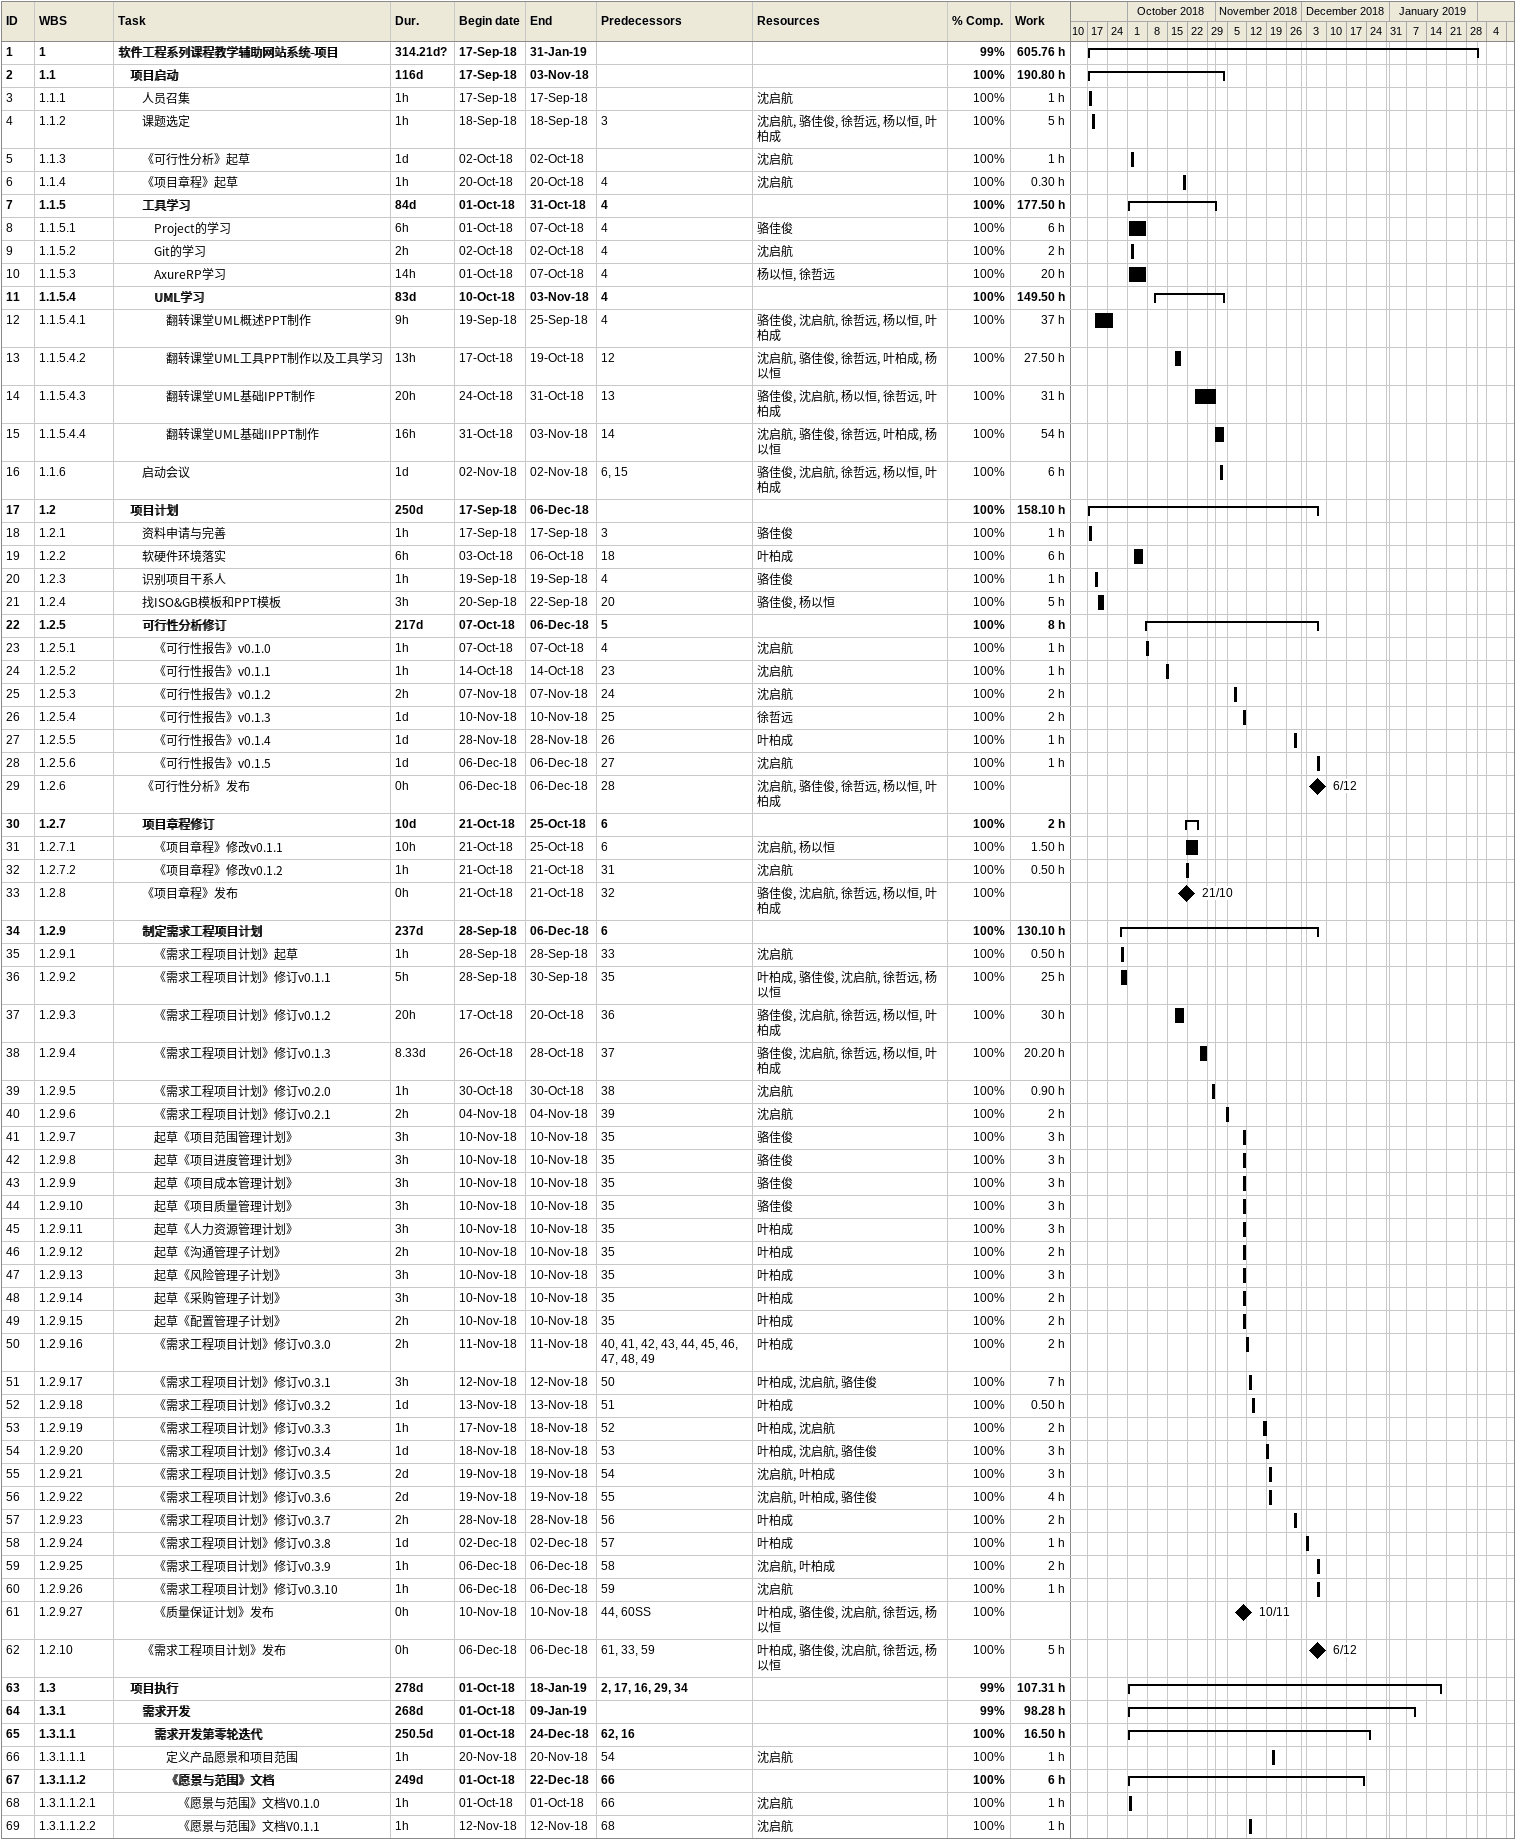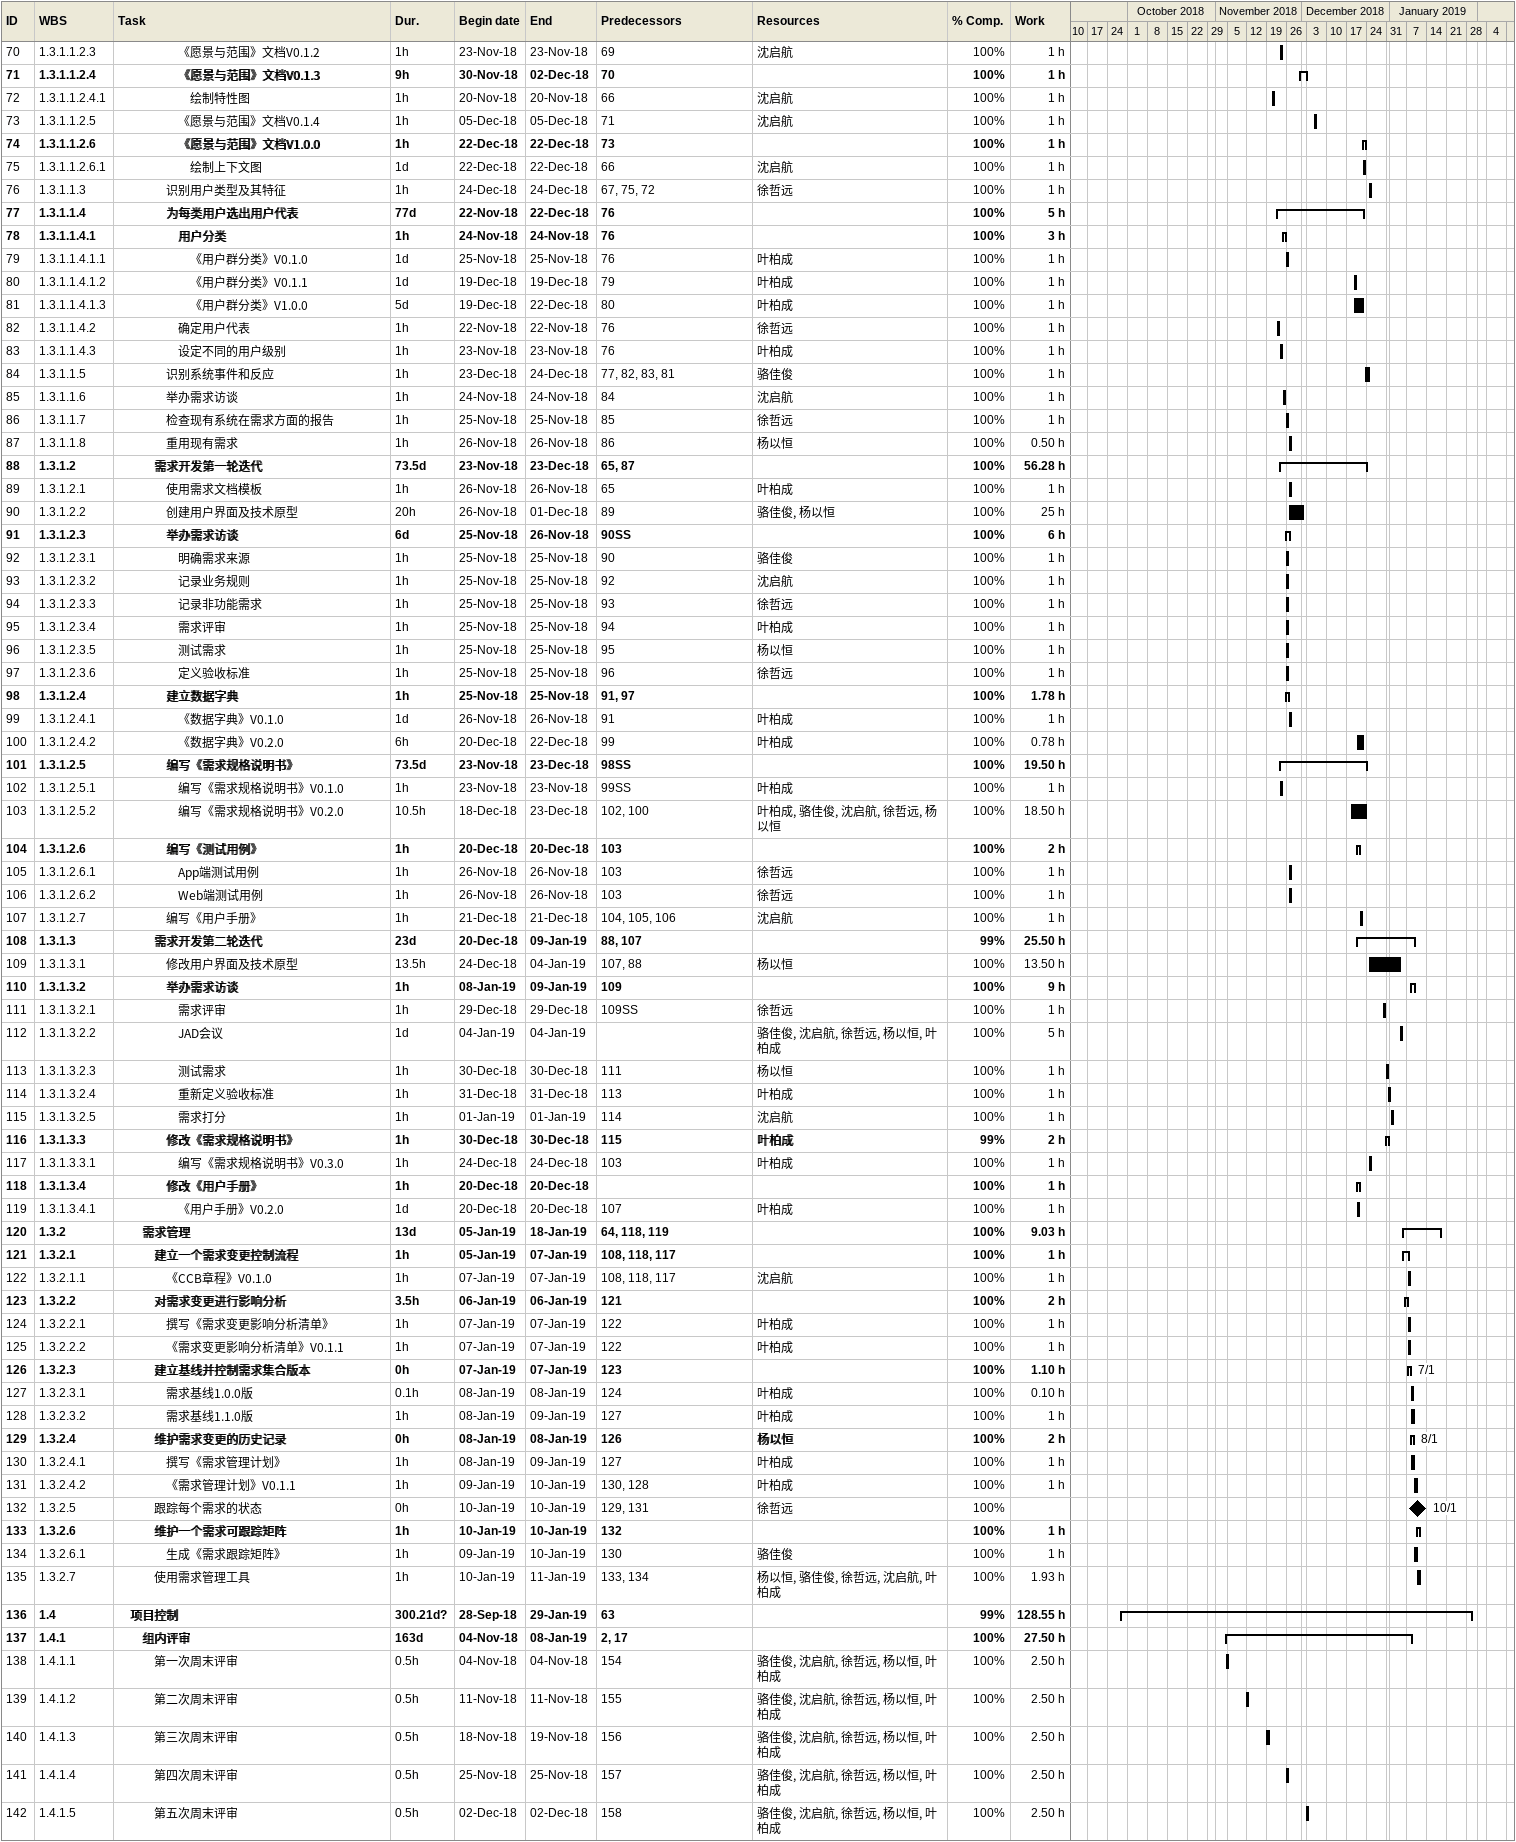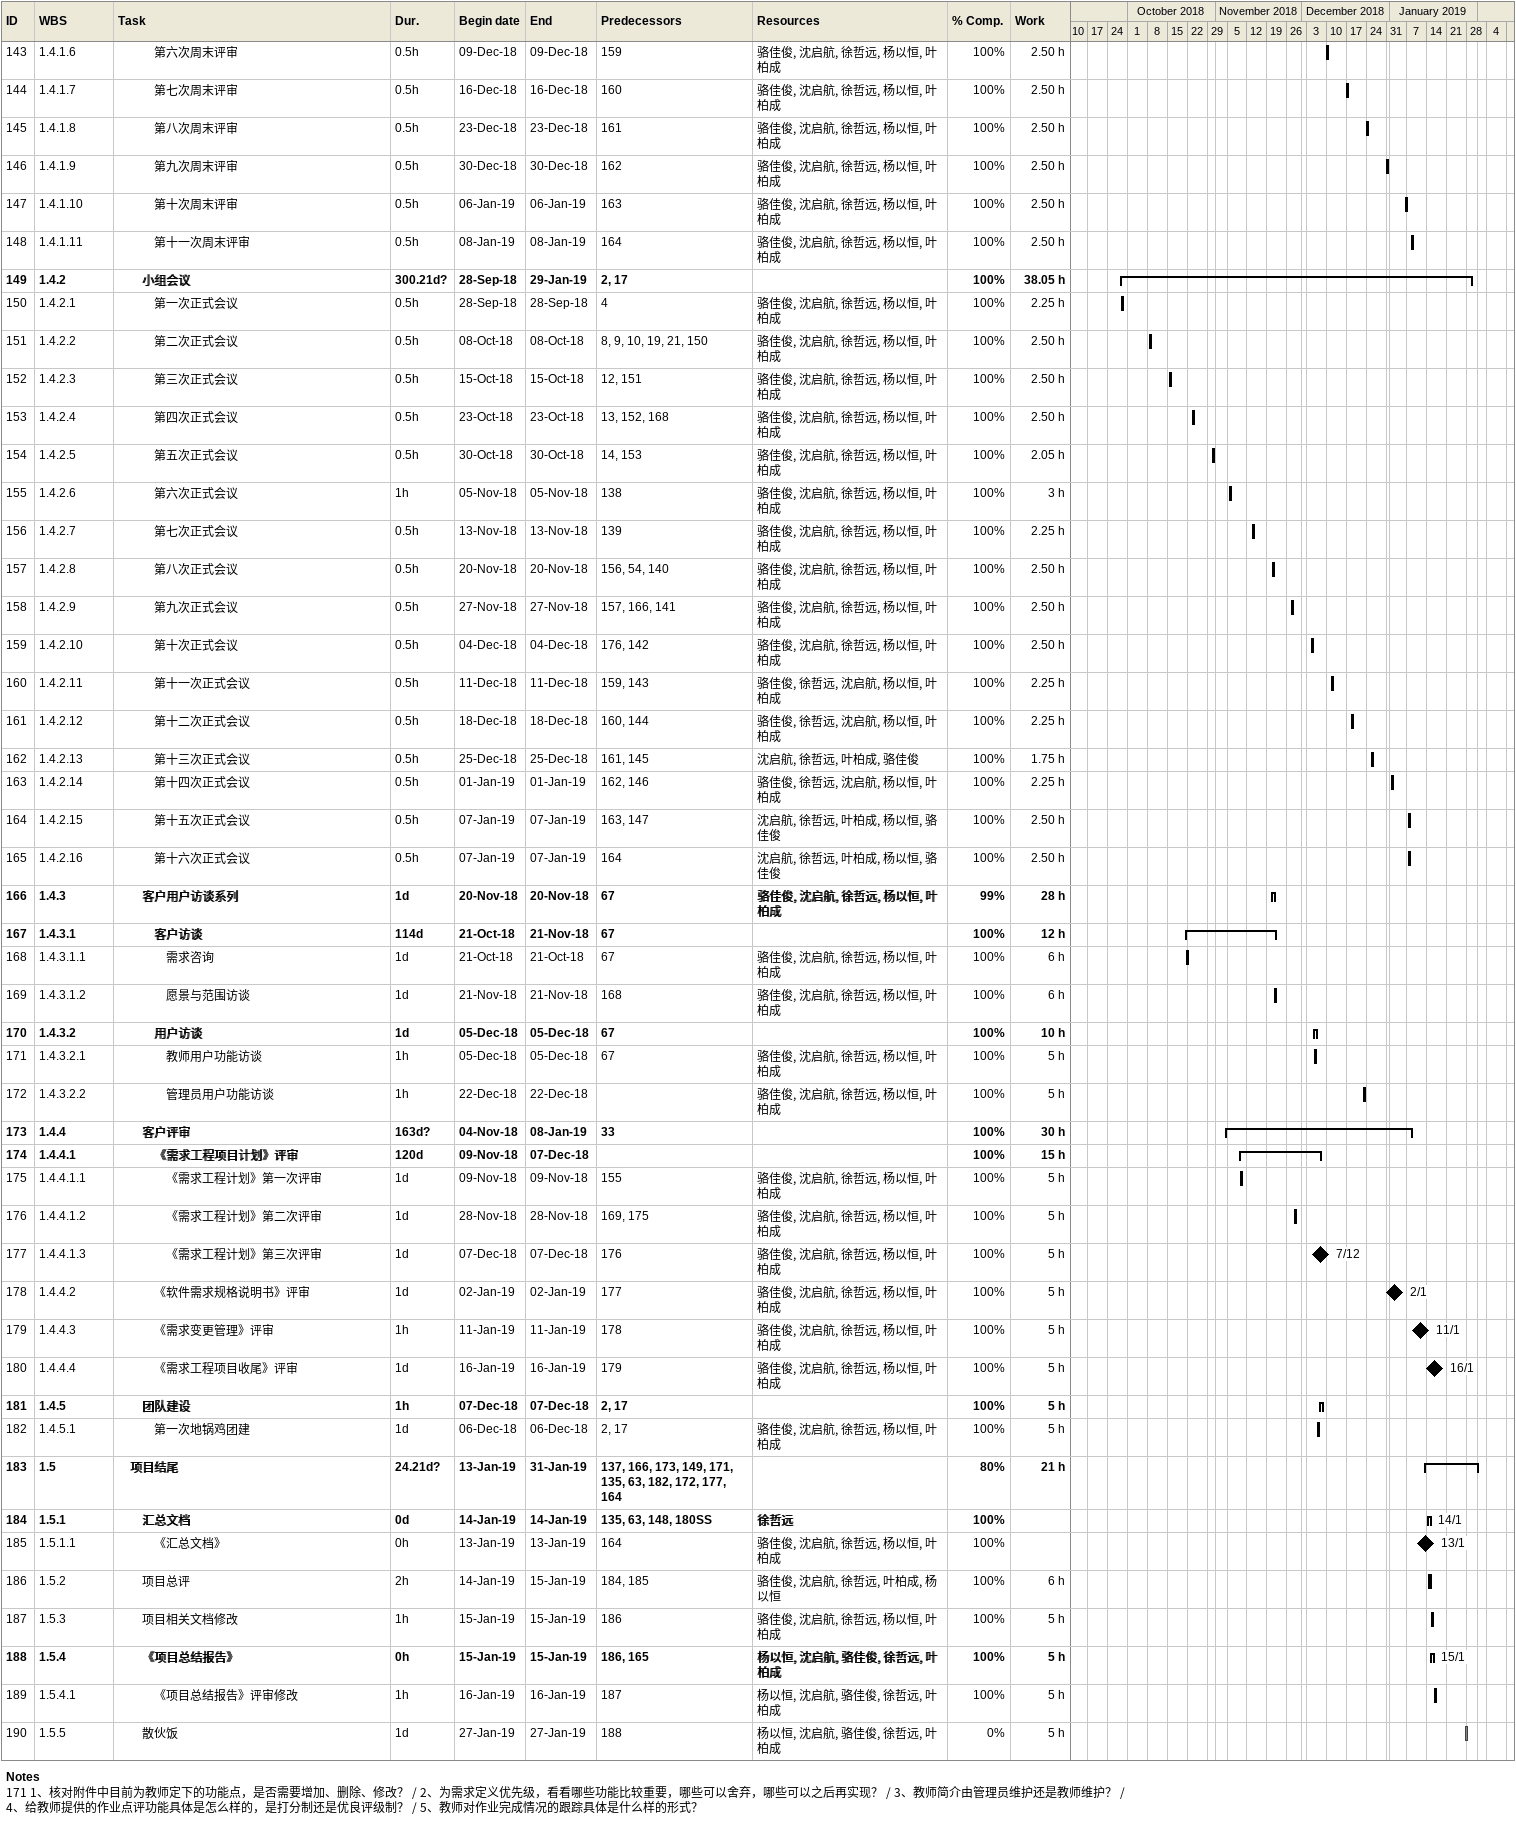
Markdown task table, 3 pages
| ID | WBS | Task | Duration | Start | Finish | Predecessors | Resources | % complete | Work (h) |
|---|---|---|---|---|---|---|---|---|---|
| 1 | 1 | **软件工程系列课程教学辅助网站系统-项目** | 314.21d? | 2018-09-17 | 2019-01-31 |  |  | 99 | 605.76 |
| 2 | 1.1 | **项目启动** | 116d | 2018-09-17 | 2018-11-03 |  |  | 100 | 190.80 |
| 3 | 1.1.1 | 人员召集 | 1h | 2018-09-17 | 2018-09-17 |  | 沈启航 | 100 | 1 |
| 4 | 1.1.2 | 课题选定 | 1h | 2018-09-18 | 2018-09-18 | 3 | 沈启航, 骆佳俊, 徐哲远, 杨以恒, 叶柏成 | 100 | 5 |
| 5 | 1.1.3 | 《可行性分析》起草 | 1d | 2018-10-02 | 2018-10-02 |  | 沈启航 | 100 | 1 |
| 6 | 1.1.4 | 《项目章程》起草 | 1h | 2018-10-20 | 2018-10-20 | 4 | 沈启航 | 100 | 0.30 |
| 7 | 1.1.5 | **工具学习** | 84d | 2018-10-01 | 2018-10-31 | 4 |  | 100 | 177.50 |
| 8 | 1.1.5.1 | Project的学习 | 6h | 2018-10-01 | 2018-10-07 | 4 | 骆佳俊 | 100 | 6 |
| 9 | 1.1.5.2 | Git的学习 | 2h | 2018-10-02 | 2018-10-02 | 4 | 沈启航 | 100 | 2 |
| 10 | 1.1.5.3 | AxureRP学习 | 14h | 2018-10-01 | 2018-10-07 | 4 | 杨以恒, 徐哲远 | 100 | 20 |
| 11 | 1.1.5.4 | **UML学习** | 83d | 2018-10-10 | 2018-11-03 | 4 |  | 100 | 149.50 |
| 12 | 1.1.5.4.1 | 翻转课堂UML概述PPT制作 | 9h | 2018-09-19 | 2018-09-25 | 4 | 骆佳俊, 沈启航, 徐哲远, 杨以恒, 叶柏成 | 100 | 37 |
| 13 | 1.1.5.4.2 | 翻转课堂UML工具PPT制作以及工具学习 | 13h | 2018-10-17 | 2018-10-19 | 12 | 沈启航, 骆佳俊, 徐哲远, 叶柏成, 杨以恒 | 100 | 27.50 |
| 14 | 1.1.5.4.3 | 翻转课堂UML基础IPPT制作 | 20h | 2018-10-24 | 2018-10-31 | 13 | 骆佳俊, 沈启航, 杨以恒, 徐哲远, 叶柏成 | 100 | 31 |
| 15 | 1.1.5.4.4 | 翻转课堂UML基础IIPPT制作 | 16h | 2018-10-31 | 2018-11-03 | 14 | 沈启航, 骆佳俊, 徐哲远, 叶柏成, 杨以恒 | 100 | 54 |
| 16 | 1.1.6 | 启动会议 | 1d | 2018-11-02 | 2018-11-02 | 6, 15 | 骆佳俊, 沈启航, 徐哲远, 杨以恒, 叶柏成 | 100 | 6 |
| 17 | 1.2 | **项目计划** | 250d | 2018-09-17 | 2018-12-06 |  |  | 100 | 158.10 |
| 18 | 1.2.1 | 资料申请与完善 | 1h | 2018-09-17 | 2018-09-17 | 3 | 骆佳俊 | 100 | 1 |
| 19 | 1.2.2 | 软硬件环境落实 | 6h | 2018-10-03 | 2018-10-06 | 18 | 叶柏成 | 100 | 6 |
| 20 | 1.2.3 | 识别项目干系人 | 1h | 2018-09-19 | 2018-09-19 | 4 | 骆佳俊 | 100 | 1 |
| 21 | 1.2.4 | 找ISO&GB模板和PPT模板 | 3h | 2018-09-20 | 2018-09-22 | 20 | 骆佳俊, 杨以恒 | 100 | 5 |
| 22 | 1.2.5 | **可行性分析修订** | 217d | 2018-10-07 | 2018-12-06 | 5 |  | 100 | 8 |
| 23 | 1.2.5.1 | 《可行性报告》v0.1.0 | 1h | 2018-10-07 | 2018-10-07 | 4 | 沈启航 | 100 | 1 |
| 24 | 1.2.5.2 | 《可行性报告》v0.1.1 | 1h | 2018-10-14 | 2018-10-14 | 23 | 沈启航 | 100 | 1 |
| 25 | 1.2.5.3 | 《可行性报告》v0.1.2 | 2h | 2018-11-07 | 2018-11-07 | 24 | 沈启航 | 100 | 2 |
| 26 | 1.2.5.4 | 《可行性报告》v0.1.3 | 1d | 2018-11-10 | 2018-11-10 | 25 | 徐哲远 | 100 | 2 |
| 27 | 1.2.5.5 | 《可行性报告》v0.1.4 | 1d | 2018-11-28 | 2018-11-28 | 26 | 叶柏成 | 100 | 1 |
| 28 | 1.2.5.6 | 《可行性报告》v0.1.5 | 1d | 2018-12-06 | 2018-12-06 | 27 | 沈启航 | 100 | 1 |
| 29 | 1.2.6 | 《可行性分析》发布 | 0h | 2018-12-06 | 2018-12-06 | 28 | 沈启航, 骆佳俊, 徐哲远, 杨以恒, 叶柏成 | 100 |  |
| 30 | 1.2.7 | **项目章程修订** | 10d | 2018-10-21 | 2018-10-25 | 6 |  | 100 | 2 |
| 31 | 1.2.7.1 | 《项目章程》修改v0.1.1 | 10h | 2018-10-21 | 2018-10-25 | 6 | 沈启航, 杨以恒 | 100 | 1.50 |
| 32 | 1.2.7.2 | 《项目章程》修改v0.1.2 | 1h | 2018-10-21 | 2018-10-21 | 31 | 沈启航 | 100 | 0.50 |
| 33 | 1.2.8 | 《项目章程》发布 | 0h | 2018-10-21 | 2018-10-21 | 32 | 骆佳俊, 沈启航, 徐哲远, 杨以恒, 叶柏成 | 100 |  |
| 34 | 1.2.9 | **制定需求工程项目计划** | 237d | 2018-09-28 | 2018-12-06 | 6 |  | 100 | 130.10 |
| 35 | 1.2.9.1 | 《需求工程项目计划》起草 | 1h | 2018-09-28 | 2018-09-28 | 33 | 沈启航 | 100 | 0.50 |
| 36 | 1.2.9.2 | 《需求工程项目计划》修订v0.1.1 | 5h | 2018-09-28 | 2018-09-30 | 35 | 叶柏成, 骆佳俊, 沈启航, 徐哲远, 杨以恒 | 100 | 25 |
| 37 | 1.2.9.3 | 《需求工程项目计划》修订v0.1.2 | 20h | 2018-10-17 | 2018-10-20 | 36 | 骆佳俊, 沈启航, 徐哲远, 杨以恒, 叶柏成 | 100 | 30 |
| 38 | 1.2.9.4 | 《需求工程项目计划》修订v0.1.3 | 8.33d | 2018-10-26 | 2018-10-28 | 37 | 骆佳俊, 沈启航, 徐哲远, 杨以恒, 叶柏成 | 100 | 20.20 |
| 39 | 1.2.9.5 | 《需求工程项目计划》修订v0.2.0 | 1h | 2018-10-30 | 2018-10-30 | 38 | 沈启航 | 100 | 0.90 |
| 40 | 1.2.9.6 | 《需求工程项目计划》修订v0.2.1 | 2h | 2018-11-04 | 2018-11-04 | 39 | 沈启航 | 100 | 2 |
| 41 | 1.2.9.7 | 起草《项目范围管理计划》 | 3h | 2018-11-10 | 2018-11-10 | 35 | 骆佳俊 | 100 | 3 |
| 42 | 1.2.9.8 | 起草《项目进度管理计划》 | 3h | 2018-11-10 | 2018-11-10 | 35 | 骆佳俊 | 100 | 3 |
| 43 | 1.2.9.9 | 起草《项目成本管理计划》 | 3h | 2018-11-10 | 2018-11-10 | 35 | 骆佳俊 | 100 | 3 |
| 44 | 1.2.9.10 | 起草《项目质量管理计划》 | 3h | 2018-11-10 | 2018-11-10 | 35 | 骆佳俊 | 100 | 3 |
| 45 | 1.2.9.11 | 起草《人力资源管理计划》 | 3h | 2018-11-10 | 2018-11-10 | 35 | 叶柏成 | 100 | 3 |
| 46 | 1.2.9.12 | 起草《沟通管理子计划》 | 2h | 2018-11-10 | 2018-11-10 | 35 | 叶柏成 | 100 | 2 |
| 47 | 1.2.9.13 | 起草《风险管理子计划》 | 3h | 2018-11-10 | 2018-11-10 | 35 | 叶柏成 | 100 | 3 |
| 48 | 1.2.9.14 | 起草《采购管理子计划》 | 3h | 2018-11-10 | 2018-11-10 | 35 | 叶柏成 | 100 | 2 |
| 49 | 1.2.9.15 | 起草《配置管理子计划》 | 2h | 2018-11-10 | 2018-11-10 | 35 | 叶柏成 | 100 | 2 |
| 50 | 1.2.9.16 | 《需求工程项目计划》修订v0.3.0 | 2h | 2018-11-11 | 2018-11-11 | 40, 41, 42, 43, 44, 45, 46, 47, 48, 49 | 叶柏成 | 100 | 2 |
| 51 | 1.2.9.17 | 《需求工程项目计划》修订v0.3.1 | 3h | 2018-11-12 | 2018-11-12 | 50 | 叶柏成, 沈启航, 骆佳俊 | 100 | 7 |
| 52 | 1.2.9.18 | 《需求工程项目计划》修订v0.3.2 | 1d | 2018-11-13 | 2018-11-13 | 51 | 叶柏成 | 100 | 0.50 |
| 53 | 1.2.9.19 | 《需求工程项目计划》修订v0.3.3 | 1h | 2018-11-17 | 2018-11-18 | 52 | 叶柏成, 沈启航 | 100 | 2 |
| 54 | 1.2.9.20 | 《需求工程项目计划》修订v0.3.4 | 1d | 2018-11-18 | 2018-11-18 | 53 | 叶柏成, 沈启航, 骆佳俊 | 100 | 3 |
| 55 | 1.2.9.21 | 《需求工程项目计划》修订v0.3.5 | 2d | 2018-11-19 | 2018-11-19 | 54 | 沈启航, 叶柏成 | 100 | 3 |
| 56 | 1.2.9.22 | 《需求工程项目计划》修订v0.3.6 | 2d | 2018-11-19 | 2018-11-19 | 55 | 沈启航, 叶柏成, 骆佳俊 | 100 | 4 |
| 57 | 1.2.9.23 | 《需求工程项目计划》修订v0.3.7 | 2h | 2018-11-28 | 2018-11-28 | 56 | 叶柏成 | 100 | 2 |
| 58 | 1.2.9.24 | 《需求工程项目计划》修订v0.3.8 | 1d | 2018-12-02 | 2018-12-02 | 57 | 叶柏成 | 100 | 1 |
| 59 | 1.2.9.25 | 《需求工程项目计划》修订v0.3.9 | 1h | 2018-12-06 | 2018-12-06 | 58 | 沈启航, 叶柏成 | 100 | 2 |
| 60 | 1.2.9.26 | 《需求工程项目计划》修订v0.3.10 | 1h | 2018-12-06 | 2018-12-06 | 59 | 沈启航 | 100 | 1 |
| 61 | 1.2.9.27 | 《质量保证计划》发布 | 0h | 2018-11-10 | 2018-11-10 | 44, 60SS | 叶柏成, 骆佳俊, 沈启航, 徐哲远, 杨以恒 | 100 |  |
| 62 | 1.2.10 | 《需求工程项目计划》发布 | 0h | 2018-12-06 | 2018-12-06 | 61, 33, 59 | 叶柏成, 骆佳俊, 沈启航, 徐哲远, 杨以恒 | 100 | 5 |
| 63 | 1.3 | **项目执行** | 278d | 2018-10-01 | 2019-01-18 | 2, 17, 16, 29, 34 |  | 99 | 107.31 |
| 64 | 1.3.1 | **需求开发** | 268d | 2018-10-01 | 2019-01-09 |  |  | 99 | 98.28 |
| 65 | 1.3.1.1 | **需求开发第零轮迭代** | 250.5d | 2018-10-01 | 2018-12-24 | 62, 16 |  | 100 | 16.50 |
| 66 | 1.3.1.1.1 | 定义产品愿景和项目范围 | 1h | 2018-11-20 | 2018-11-20 | 54 | 沈启航 | 100 | 1 |
| 67 | 1.3.1.1.2 | **《愿景与范围》文档** | 249d | 2018-10-01 | 2018-12-22 | 66 |  | 100 | 6 |
| 68 | 1.3.1.1.2.1 | 《愿景与范围》文档V0.1.0 | 1h | 2018-10-01 | 2018-10-01 | 66 | 沈启航 | 100 | 1 |
| 69 | 1.3.1.1.2.2 | 《愿景与范围》文档V0.1.1 | 1h | 2018-11-12 | 2018-11-12 | 68 | 沈启航 | 100 | 1 |
| 70 | 1.3.1.1.2.3 | 《愿景与范围》文档V0.1.2 | 1h | 2018-11-23 | 2018-11-23 | 69 | 沈启航 | 100 | 1 |
| 71 | 1.3.1.1.2.4 | **《愿景与范围》文档V0.1.3** | 9h | 2018-11-30 | 2018-12-02 | 70 |  | 100 | 1 |
| 72 | 1.3.1.1.2.4.1 | 绘制特性图 | 1h | 2018-11-20 | 2018-11-20 | 66 | 沈启航 | 100 | 1 |
| 73 | 1.3.1.1.2.5 | 《愿景与范围》文档V0.1.4 | 1h | 2018-12-05 | 2018-12-05 | 71 | 沈启航 | 100 | 1 |
| 74 | 1.3.1.1.2.6 | **《愿景与范围》文档V1.0.0** | 1h | 2018-12-22 | 2018-12-22 | 73 |  | 100 | 1 |
| 75 | 1.3.1.1.2.6.1 | 绘制上下文图 | 1d | 2018-12-22 | 2018-12-22 | 66 | 沈启航 | 100 | 1 |
| 76 | 1.3.1.1.3 | 识别用户类型及其特征 | 1h | 2018-12-24 | 2018-12-24 | 67, 75, 72 | 徐哲远 | 100 | 1 |
| 77 | 1.3.1.1.4 | **为每类用户选出用户代表** | 77d | 2018-11-22 | 2018-12-22 | 76 |  | 100 | 5 |
| 78 | 1.3.1.1.4.1 | **用户分类** | 1h | 2018-11-24 | 2018-11-24 | 76 |  | 100 | 3 |
| 79 | 1.3.1.1.4.1.1 | 《用户群分类》V0.1.0 | 1d | 2018-11-25 | 2018-11-25 | 76 | 叶柏成 | 100 | 1 |
| 80 | 1.3.1.1.4.1.2 | 《用户群分类》V0.1.1 | 1d | 2018-12-19 | 2018-12-19 | 79 | 叶柏成 | 100 | 1 |
| 81 | 1.3.1.1.4.1.3 | 《用户群分类》V1.0.0 | 5d | 2018-12-19 | 2018-12-22 | 80 | 叶柏成 | 100 | 1 |
| 82 | 1.3.1.1.4.2 | 确定用户代表 | 1h | 2018-11-22 | 2018-11-22 | 76 | 徐哲远 | 100 | 1 |
| 83 | 1.3.1.1.4.3 | 设定不同的用户级别 | 1h | 2018-11-23 | 2018-11-23 | 76 | 叶柏成 | 100 | 1 |
| 84 | 1.3.1.1.5 | 识别系统事件和反应 | 1h | 2018-12-23 | 2018-12-24 | 77, 82, 83, 81 | 骆佳俊 | 100 | 1 |
| 85 | 1.3.1.1.6 | 举办需求访谈 | 1h | 2018-11-24 | 2018-11-24 | 84 | 沈启航 | 100 | 1 |
| 86 | 1.3.1.1.7 | 检查现有系统在需求方面的报告 | 1h | 2018-11-25 | 2018-11-25 | 85 | 徐哲远 | 100 | 1 |
| 87 | 1.3.1.1.8 | 重用现有需求 | 1h | 2018-11-26 | 2018-11-26 | 86 | 杨以恒 | 100 | 0.50 |
| 88 | 1.3.1.2 | **需求开发第一轮迭代** | 73.5d | 2018-11-23 | 2018-12-23 | 65, 87 |  | 100 | 56.28 |
| 89 | 1.3.1.2.1 | 使用需求文档模板 | 1h | 2018-11-26 | 2018-11-26 | 65 | 叶柏成 | 100 | 1 |
| 90 | 1.3.1.2.2 | 创建用户界面及技术原型 | 20h | 2018-11-26 | 2018-12-01 | 89 | 骆佳俊, 杨以恒 | 100 | 25 |
| 91 | 1.3.1.2.3 | **举办需求访谈** | 6d | 2018-11-25 | 2018-11-26 | 90SS |  | 100 | 6 |
| 92 | 1.3.1.2.3.1 | 明确需求来源 | 1h | 2018-11-25 | 2018-11-25 | 90 | 骆佳俊 | 100 | 1 |
| 93 | 1.3.1.2.3.2 | 记录业务规则 | 1h | 2018-11-25 | 2018-11-25 | 92 | 沈启航 | 100 | 1 |
| 94 | 1.3.1.2.3.3 | 记录非功能需求 | 1h | 2018-11-25 | 2018-11-25 | 93 | 徐哲远 | 100 | 1 |
| 95 | 1.3.1.2.3.4 | 需求评审 | 1h | 2018-11-25 | 2018-11-25 | 94 | 叶柏成 | 100 | 1 |
| 96 | 1.3.1.2.3.5 | 测试需求 | 1h | 2018-11-25 | 2018-11-25 | 95 | 杨以恒 | 100 | 1 |
| 97 | 1.3.1.2.3.6 | 定义验收标准 | 1h | 2018-11-25 | 2018-11-25 | 96 | 徐哲远 | 100 | 1 |
| 98 | 1.3.1.2.4 | **建立数据字典** | 1h | 2018-11-25 | 2018-11-25 | 91, 97 |  | 100 | 1.78 |
| 99 | 1.3.1.2.4.1 | 《数据字典》V0.1.0 | 1d | 2018-11-26 | 2018-11-26 | 91 | 叶柏成 | 100 | 1 |
| 100 | 1.3.1.2.4.2 | 《数据字典》V0.2.0 | 6h | 2018-12-20 | 2018-12-22 | 99 | 叶柏成 | 100 | 0.78 |
| 101 | 1.3.1.2.5 | **编写《需求规格说明书》** | 73.5d | 2018-11-23 | 2018-12-23 | 98SS |  | 100 | 19.50 |
| 102 | 1.3.1.2.5.1 | 编写《需求规格说明书》V0.1.0 | 1h | 2018-11-23 | 2018-11-23 | 99SS | 叶柏成 | 100 | 1 |
| 103 | 1.3.1.2.5.2 | 编写《需求规格说明书》V0.2.0 | 10.5h | 2018-12-18 | 2018-12-23 | 102, 100 | 叶柏成, 骆佳俊, 沈启航, 徐哲远, 杨以恒 | 100 | 18.50 |
| 104 | 1.3.1.2.6 | **编写《测试用例》** | 1h | 2018-12-20 | 2018-12-20 | 103 |  | 100 | 2 |
| 105 | 1.3.1.2.6.1 | App端测试用例 | 1h | 2018-11-26 | 2018-11-26 | 103 | 徐哲远 | 100 | 1 |
| 106 | 1.3.1.2.6.2 | Web端测试用例 | 1h | 2018-11-26 | 2018-11-26 | 103 | 徐哲远 | 100 | 1 |
| 107 | 1.3.1.2.7 | 编写《用户手册》 | 1h | 2018-12-21 | 2018-12-21 | 104, 105, 106 | 沈启航 | 100 | 1 |
| 108 | 1.3.1.3 | **需求开发第二轮迭代** | 23d | 2018-12-20 | 2019-01-09 | 88, 107 |  | 99 | 25.50 |
| 109 | 1.3.1.3.1 | 修改用户界面及技术原型 | 13.5h | 2018-12-24 | 2019-01-04 | 107, 88 | 杨以恒 | 100 | 13.50 |
| 110 | 1.3.1.3.2 | **举办需求访谈** | 1h | 2019-01-08 | 2019-01-09 | 109 |  | 100 | 9 |
| 111 | 1.3.1.3.2.1 | 需求评审 | 1h | 2018-12-29 | 2018-12-29 | 109SS | 徐哲远 | 100 | 1 |
| 112 | 1.3.1.3.2.2 | JAD会议 | 1d | 2019-01-04 | 2019-01-04 |  | 骆佳俊, 沈启航, 徐哲远, 杨以恒, 叶柏成 | 100 | 5 |
| 113 | 1.3.1.3.2.3 | 测试需求 | 1h | 2018-12-30 | 2018-12-30 | 111 | 杨以恒 | 100 | 1 |
| 114 | 1.3.1.3.2.4 | 重新定义验收标准 | 1h | 2018-12-31 | 2018-12-31 | 113 | 叶柏成 | 100 | 1 |
| 115 | 1.3.1.3.2.5 | 需求打分 | 1h | 2019-01-01 | 2019-01-01 | 114 | 沈启航 | 100 | 1 |
| 116 | 1.3.1.3.3 | **修改《需求规格说明书》** | 1h | 2018-12-30 | 2018-12-30 | 115 | 叶柏成 | 99 | 2 |
| 117 | 1.3.1.3.3.1 | 编写《需求规格说明书》V0.3.0 | 1h | 2018-12-24 | 2018-12-24 | 103 | 叶柏成 | 100 | 1 |
| 118 | 1.3.1.3.4 | **修改《用户手册》** | 1h | 2018-12-20 | 2018-12-20 |  |  | 100 | 1 |
| 119 | 1.3.1.3.4.1 | 《用户手册》V0.2.0 | 1d | 2018-12-20 | 2018-12-20 | 107 | 叶柏成 | 100 | 1 |
| 120 | 1.3.2 | **需求管理** | 13d | 2019-01-05 | 2019-01-18 | 64, 118, 119 |  | 100 | 9.03 |
| 121 | 1.3.2.1 | **建立一个需求变更控制流程** | 1h | 2019-01-05 | 2019-01-07 | 108, 118, 117 |  | 100 | 1 |
| 122 | 1.3.2.1.1 | 《CCB章程》V0.1.0 | 1h | 2019-01-07 | 2019-01-07 | 108, 118, 117 | 沈启航 | 100 | 1 |
| 123 | 1.3.2.2 | **对需求变更进行影响分析** | 3.5h | 2019-01-06 | 2019-01-06 | 121 |  | 100 | 2 |
| 124 | 1.3.2.2.1 | 撰写《需求变更影响分析清单》 | 1h | 2019-01-07 | 2019-01-07 | 122 | 叶柏成 | 100 | 1 |
| 125 | 1.3.2.2.2 | 《需求变更影响分析清单》V0.1.1 | 1h | 2019-01-07 | 2019-01-07 | 122 | 叶柏成 | 100 | 1 |
| 126 | 1.3.2.3 | **建立基线并控制需求集合版本** | 0h | 2019-01-07 | 2019-01-07 | 123 |  | 100 | 1.10 |
| 127 | 1.3.2.3.1 | 需求基线1.0.0版 | 0.1h | 2019-01-08 | 2019-01-08 | 124 | 叶柏成 | 100 | 0.10 |
| 128 | 1.3.2.3.2 | 需求基线1.1.0版 | 1h | 2019-01-08 | 2019-01-09 | 127 | 叶柏成 | 100 | 1 |
| 129 | 1.3.2.4 | **维护需求变更的历史记录** | 0h | 2019-01-08 | 2019-01-08 | 126 | 杨以恒 | 100 | 2 |
| 130 | 1.3.2.4.1 | 撰写《需求管理计划》 | 1h | 2019-01-08 | 2019-01-09 | 127 | 叶柏成 | 100 | 1 |
| 131 | 1.3.2.4.2 | 《需求管理计划》V0.1.1 | 1h | 2019-01-09 | 2019-01-10 | 130, 128 | 叶柏成 | 100 | 1 |
| 132 | 1.3.2.5 | 跟踪每个需求的状态 | 0h | 2019-01-10 | 2019-01-10 | 129, 131 | 徐哲远 | 100 |  |
| 133 | 1.3.2.6 | **维护一个需求可跟踪矩阵** | 1h | 2019-01-10 | 2019-01-10 | 132 |  | 100 | 1 |
| 134 | 1.3.2.6.1 | 生成《需求跟踪矩阵》 | 1h | 2019-01-09 | 2019-01-10 | 130 | 骆佳俊 | 100 | 1 |
| 135 | 1.3.2.7 | 使用需求管理工具 | 1h | 2019-01-10 | 2019-01-11 | 133, 134 | 杨以恒, 骆佳俊, 徐哲远, 沈启航, 叶柏成 | 100 | 1.93 |
| 136 | 1.4 | **项目控制** | 300.21d? | 2018-09-28 | 2019-01-29 | 63 |  | 99 | 128.55 |
| 137 | 1.4.1 | **组内评审** | 163d | 2018-11-04 | 2019-01-08 | 2, 17 |  | 100 | 27.50 |
| 138 | 1.4.1.1 | 第一次周末评审 | 0.5h | 2018-11-04 | 2018-11-04 | 154 | 骆佳俊, 沈启航, 徐哲远, 杨以恒, 叶柏成 | 100 | 2.50 |
| 139 | 1.4.1.2 | 第二次周末评审 | 0.5h | 2018-11-11 | 2018-11-11 | 155 | 骆佳俊, 沈启航, 徐哲远, 杨以恒, 叶柏成 | 100 | 2.50 |
| 140 | 1.4.1.3 | 第三次周末评审 | 0.5h | 2018-11-18 | 2018-11-19 | 156 | 骆佳俊, 沈启航, 徐哲远, 杨以恒, 叶柏成 | 100 | 2.50 |
| 141 | 1.4.1.4 | 第四次周末评审 | 0.5h | 2018-11-25 | 2018-11-25 | 157 | 骆佳俊, 沈启航, 徐哲远, 杨以恒, 叶柏成 | 100 | 2.50 |
| 142 | 1.4.1.5 | 第五次周末评审 | 0.5h | 2018-12-02 | 2018-12-02 | 158 | 骆佳俊, 沈启航, 徐哲远, 杨以恒, 叶柏成 | 100 | 2.50 |
| 143 | 1.4.1.6 | 第六次周末评审 | 0.5h | 2018-12-09 | 2018-12-09 | 159 | 骆佳俊, 沈启航, 徐哲远, 杨以恒, 叶柏成 | 100 | 2.50 |
| 144 | 1.4.1.7 | 第七次周末评审 | 0.5h | 2018-12-16 | 2018-12-16 | 160 | 骆佳俊, 沈启航, 徐哲远, 杨以恒, 叶柏成 | 100 | 2.50 |
| 145 | 1.4.1.8 | 第八次周末评审 | 0.5h | 2018-12-23 | 2018-12-23 | 161 | 骆佳俊, 沈启航, 徐哲远, 杨以恒, 叶柏成 | 100 | 2.50 |
| 146 | 1.4.1.9 | 第九次周末评审 | 0.5h | 2018-12-30 | 2018-12-30 | 162 | 骆佳俊, 沈启航, 徐哲远, 杨以恒, 叶柏成 | 100 | 2.50 |
| 147 | 1.4.1.10 | 第十次周末评审 | 0.5h | 2019-01-06 | 2019-01-06 | 163 | 骆佳俊, 沈启航, 徐哲远, 杨以恒, 叶柏成 | 100 | 2.50 |
| 148 | 1.4.1.11 | 第十一次周末评审 | 0.5h | 2019-01-08 | 2019-01-08 | 164 | 骆佳俊, 沈启航, 徐哲远, 杨以恒, 叶柏成 | 100 | 2.50 |
| 149 | 1.4.2 | **小组会议** | 300.21d? | 2018-09-28 | 2019-01-29 | 2, 17 |  | 100 | 38.05 |
| 150 | 1.4.2.1 | 第一次正式会议 | 0.5h | 2018-09-28 | 2018-09-28 | 4 | 骆佳俊, 沈启航, 徐哲远, 杨以恒, 叶柏成 | 100 | 2.25 |
| 151 | 1.4.2.2 | 第二次正式会议 | 0.5h | 2018-10-08 | 2018-10-08 | 8, 9, 10, 19, 21, 150 | 骆佳俊, 沈启航, 徐哲远, 杨以恒, 叶柏成 | 100 | 2.50 |
| 152 | 1.4.2.3 | 第三次正式会议 | 0.5h | 2018-10-15 | 2018-10-15 | 12, 151 | 骆佳俊, 沈启航, 徐哲远, 杨以恒, 叶柏成 | 100 | 2.50 |
| 153 | 1.4.2.4 | 第四次正式会议 | 0.5h | 2018-10-23 | 2018-10-23 | 13, 152, 168 | 骆佳俊, 沈启航, 徐哲远, 杨以恒, 叶柏成 | 100 | 2.50 |
| 154 | 1.4.2.5 | 第五次正式会议 | 0.5h | 2018-10-30 | 2018-10-30 | 14, 153 | 骆佳俊, 沈启航, 徐哲远, 杨以恒, 叶柏成 | 100 | 2.05 |
| 155 | 1.4.2.6 | 第六次正式会议 | 1h | 2018-11-05 | 2018-11-05 | 138 | 骆佳俊, 沈启航, 徐哲远, 杨以恒, 叶柏成 | 100 | 3 |
| 156 | 1.4.2.7 | 第七次正式会议 | 0.5h | 2018-11-13 | 2018-11-13 | 139 | 骆佳俊, 沈启航, 徐哲远, 杨以恒, 叶柏成 | 100 | 2.25 |
| 157 | 1.4.2.8 | 第八次正式会议 | 0.5h | 2018-11-20 | 2018-11-20 | 156, 54, 140 | 骆佳俊, 沈启航, 徐哲远, 杨以恒, 叶柏成 | 100 | 2.50 |
| 158 | 1.4.2.9 | 第九次正式会议 | 0.5h | 2018-11-27 | 2018-11-27 | 157, 166, 141 | 骆佳俊, 沈启航, 徐哲远, 杨以恒, 叶柏成 | 100 | 2.50 |
| 159 | 1.4.2.10 | 第十次正式会议 | 0.5h | 2018-12-04 | 2018-12-04 | 176, 142 | 骆佳俊, 沈启航, 徐哲远, 杨以恒, 叶柏成 | 100 | 2.50 |
| 160 | 1.4.2.11 | 第十一次正式会议 | 0.5h | 2018-12-11 | 2018-12-11 | 159, 143 | 骆佳俊, 徐哲远, 沈启航, 杨以恒, 叶柏成 | 100 | 2.25 |
| 161 | 1.4.2.12 | 第十二次正式会议 | 0.5h | 2018-12-18 | 2018-12-18 | 160, 144 | 骆佳俊, 徐哲远, 沈启航, 杨以恒, 叶柏成 | 100 | 2.25 |
| 162 | 1.4.2.13 | 第十三次正式会议 | 0.5h | 2018-12-25 | 2018-12-25 | 161, 145 | 沈启航, 徐哲远, 叶柏成, 骆佳俊 | 100 | 1.75 |
| 163 | 1.4.2.14 | 第十四次正式会议 | 0.5h | 2019-01-01 | 2019-01-01 | 162, 146 | 骆佳俊, 徐哲远, 沈启航, 杨以恒, 叶柏成 | 100 | 2.25 |
| 164 | 1.4.2.15 | 第十五次正式会议 | 0.5h | 2019-01-07 | 2019-01-07 | 163, 147 | 沈启航, 徐哲远, 叶柏成, 杨以恒, 骆佳俊 | 100 | 2.50 |
| 165 | 1.4.2.16 | 第十六次正式会议 | 0.5h | 2019-01-07 | 2019-01-07 | 164 | 沈启航, 徐哲远, 叶柏成, 杨以恒, 骆佳俊 | 100 | 2.50 |
| 166 | 1.4.3 | **客户用户访谈系列** | 1d | 2018-11-20 | 2018-11-20 | 67 | 骆佳俊, 沈启航, 徐哲远, 杨以恒, 叶柏成 | 99 | 28 |
| 167 | 1.4.3.1 | **客户访谈** | 114d | 2018-10-21 | 2018-11-21 | 67 |  | 100 | 12 |
| 168 | 1.4.3.1.1 | 需求咨询 | 1d | 2018-10-21 | 2018-10-21 | 67 | 骆佳俊, 沈启航, 徐哲远, 杨以恒, 叶柏成 | 100 | 6 |
| 169 | 1.4.3.1.2 | 愿景与范围访谈 | 1d | 2018-11-21 | 2018-11-21 | 168 | 骆佳俊, 沈启航, 徐哲远, 杨以恒, 叶柏成 | 100 | 6 |
| 170 | 1.4.3.2 | **用户访谈** | 1d | 2018-12-05 | 2018-12-05 | 67 |  | 100 | 10 |
| 171 | 1.4.3.2.1 | 教师用户功能访谈 | 1h | 2018-12-05 | 2018-12-05 | 67 | 骆佳俊, 沈启航, 徐哲远, 杨以恒, 叶柏成 | 100 | 5 |
| 172 | 1.4.3.2.2 | 管理员用户功能访谈 | 1h | 2018-12-22 | 2018-12-22 |  | 骆佳俊, 沈启航, 徐哲远, 杨以恒, 叶柏成 | 100 | 5 |
| 173 | 1.4.4 | **客户评审** | 163d? | 2018-11-04 | 2019-01-08 | 33 |  | 100 | 30 |
| 174 | 1.4.4.1 | **《需求工程项目计划》评审** | 120d | 2018-11-09 | 2018-12-07 |  |  | 100 | 15 |
| 175 | 1.4.4.1.1 | 《需求工程计划》第一次评审 | 1d | 2018-11-09 | 2018-11-09 | 155 | 骆佳俊, 沈启航, 徐哲远, 杨以恒, 叶柏成 | 100 | 5 |
| 176 | 1.4.4.1.2 | 《需求工程计划》第二次评审 | 1d | 2018-11-28 | 2018-11-28 | 169, 175 | 骆佳俊, 沈启航, 徐哲远, 杨以恒, 叶柏成 | 100 | 5 |
| 177 | 1.4.4.1.3 | 《需求工程计划》第三次评审 | 1d | 2018-12-07 | 2018-12-07 | 176 | 骆佳俊, 沈启航, 徐哲远, 杨以恒, 叶柏成 | 100 | 5 |
| 178 | 1.4.4.2 | 《软件需求规格说明书》评审 | 1d | 2019-01-02 | 2019-01-02 | 177 | 骆佳俊, 沈启航, 徐哲远, 杨以恒, 叶柏成 | 100 | 5 |
| 179 | 1.4.4.3 | 《需求变更管理》评审 | 1h | 2019-01-11 | 2019-01-11 | 178 | 骆佳俊, 沈启航, 徐哲远, 杨以恒, 叶柏成 | 100 | 5 |
| 180 | 1.4.4.4 | 《需求工程项目收尾》评审 | 1d | 2019-01-16 | 2019-01-16 | 179 | 骆佳俊, 沈启航, 徐哲远, 杨以恒, 叶柏成 | 100 | 5 |
| 181 | 1.4.5 | **团队建设** | 1h | 2018-12-07 | 2018-12-07 | 2, 17 |  | 100 | 5 |
| 182 | 1.4.5.1 | 第一次地锅鸡团建 | 1d | 2018-12-06 | 2018-12-06 | 2, 17 | 骆佳俊, 沈启航, 徐哲远, 杨以恒, 叶柏成 | 100 | 5 |
| 183 | 1.5 | **项目结尾** | 24.21d? | 2019-01-13 | 2019-01-31 | 137, 166, 173, 149, 171, 135, 63, 182, 172, 177, 164 |  | 80 | 21 |
| 184 | 1.5.1 | **汇总文档** | 0d | 2019-01-14 | 2019-01-14 | 135, 63, 148, 180SS | 徐哲远 | 100 |  |
| 185 | 1.5.1.1 | 《汇总文档》 | 0h | 2019-01-13 | 2019-01-13 | 164 | 骆佳俊, 沈启航, 徐哲远, 杨以恒, 叶柏成 | 100 |  |
| 186 | 1.5.2 | 项目总评 | 2h | 2019-01-14 | 2019-01-15 | 184, 185 | 骆佳俊, 沈启航, 徐哲远, 叶柏成, 杨以恒 | 100 | 6 |
| 187 | 1.5.3 | 项目相关文档修改 | 1h | 2019-01-15 | 2019-01-15 | 186 | 骆佳俊, 沈启航, 徐哲远, 杨以恒, 叶柏成 | 100 | 5 |
| 188 | 1.5.4 | **《项目总结报告》** | 0h | 2019-01-15 | 2019-01-15 | 186, 165 | 杨以恒, 沈启航, 骆佳俊, 徐哲远, 叶柏成 | 100 | 5 |
| 189 | 1.5.4.1 | 《项目总结报告》评审修改 | 1h | 2019-01-16 | 2019-01-16 | 187 | 杨以恒, 沈启航, 骆佳俊, 徐哲远, 叶柏成 | 100 | 5 |
| 190 | 1.5.5 | 散伙饭 | 1d | 2019-01-27 | 2019-01-27 | 188 | 杨以恒, 沈启航, 骆佳俊, 徐哲远, 叶柏成 | 0 | 5 |

Notes
- 171: 1、核对附件中目前为教师定下的功能点，是否需要增加、删除、修改？ / 2、为需求定义优先级，看看哪些功能比较重要，哪些可以舍弃，哪些可以之后再实现？ / 3、教师简介由管理员维护还是教师维护？ / 4、给教师提供的作业点评功能具体是怎么样的，是打分制还是优良评级制？ / 5、教师对作业完成情况的跟踪具体是什么样的形式？
